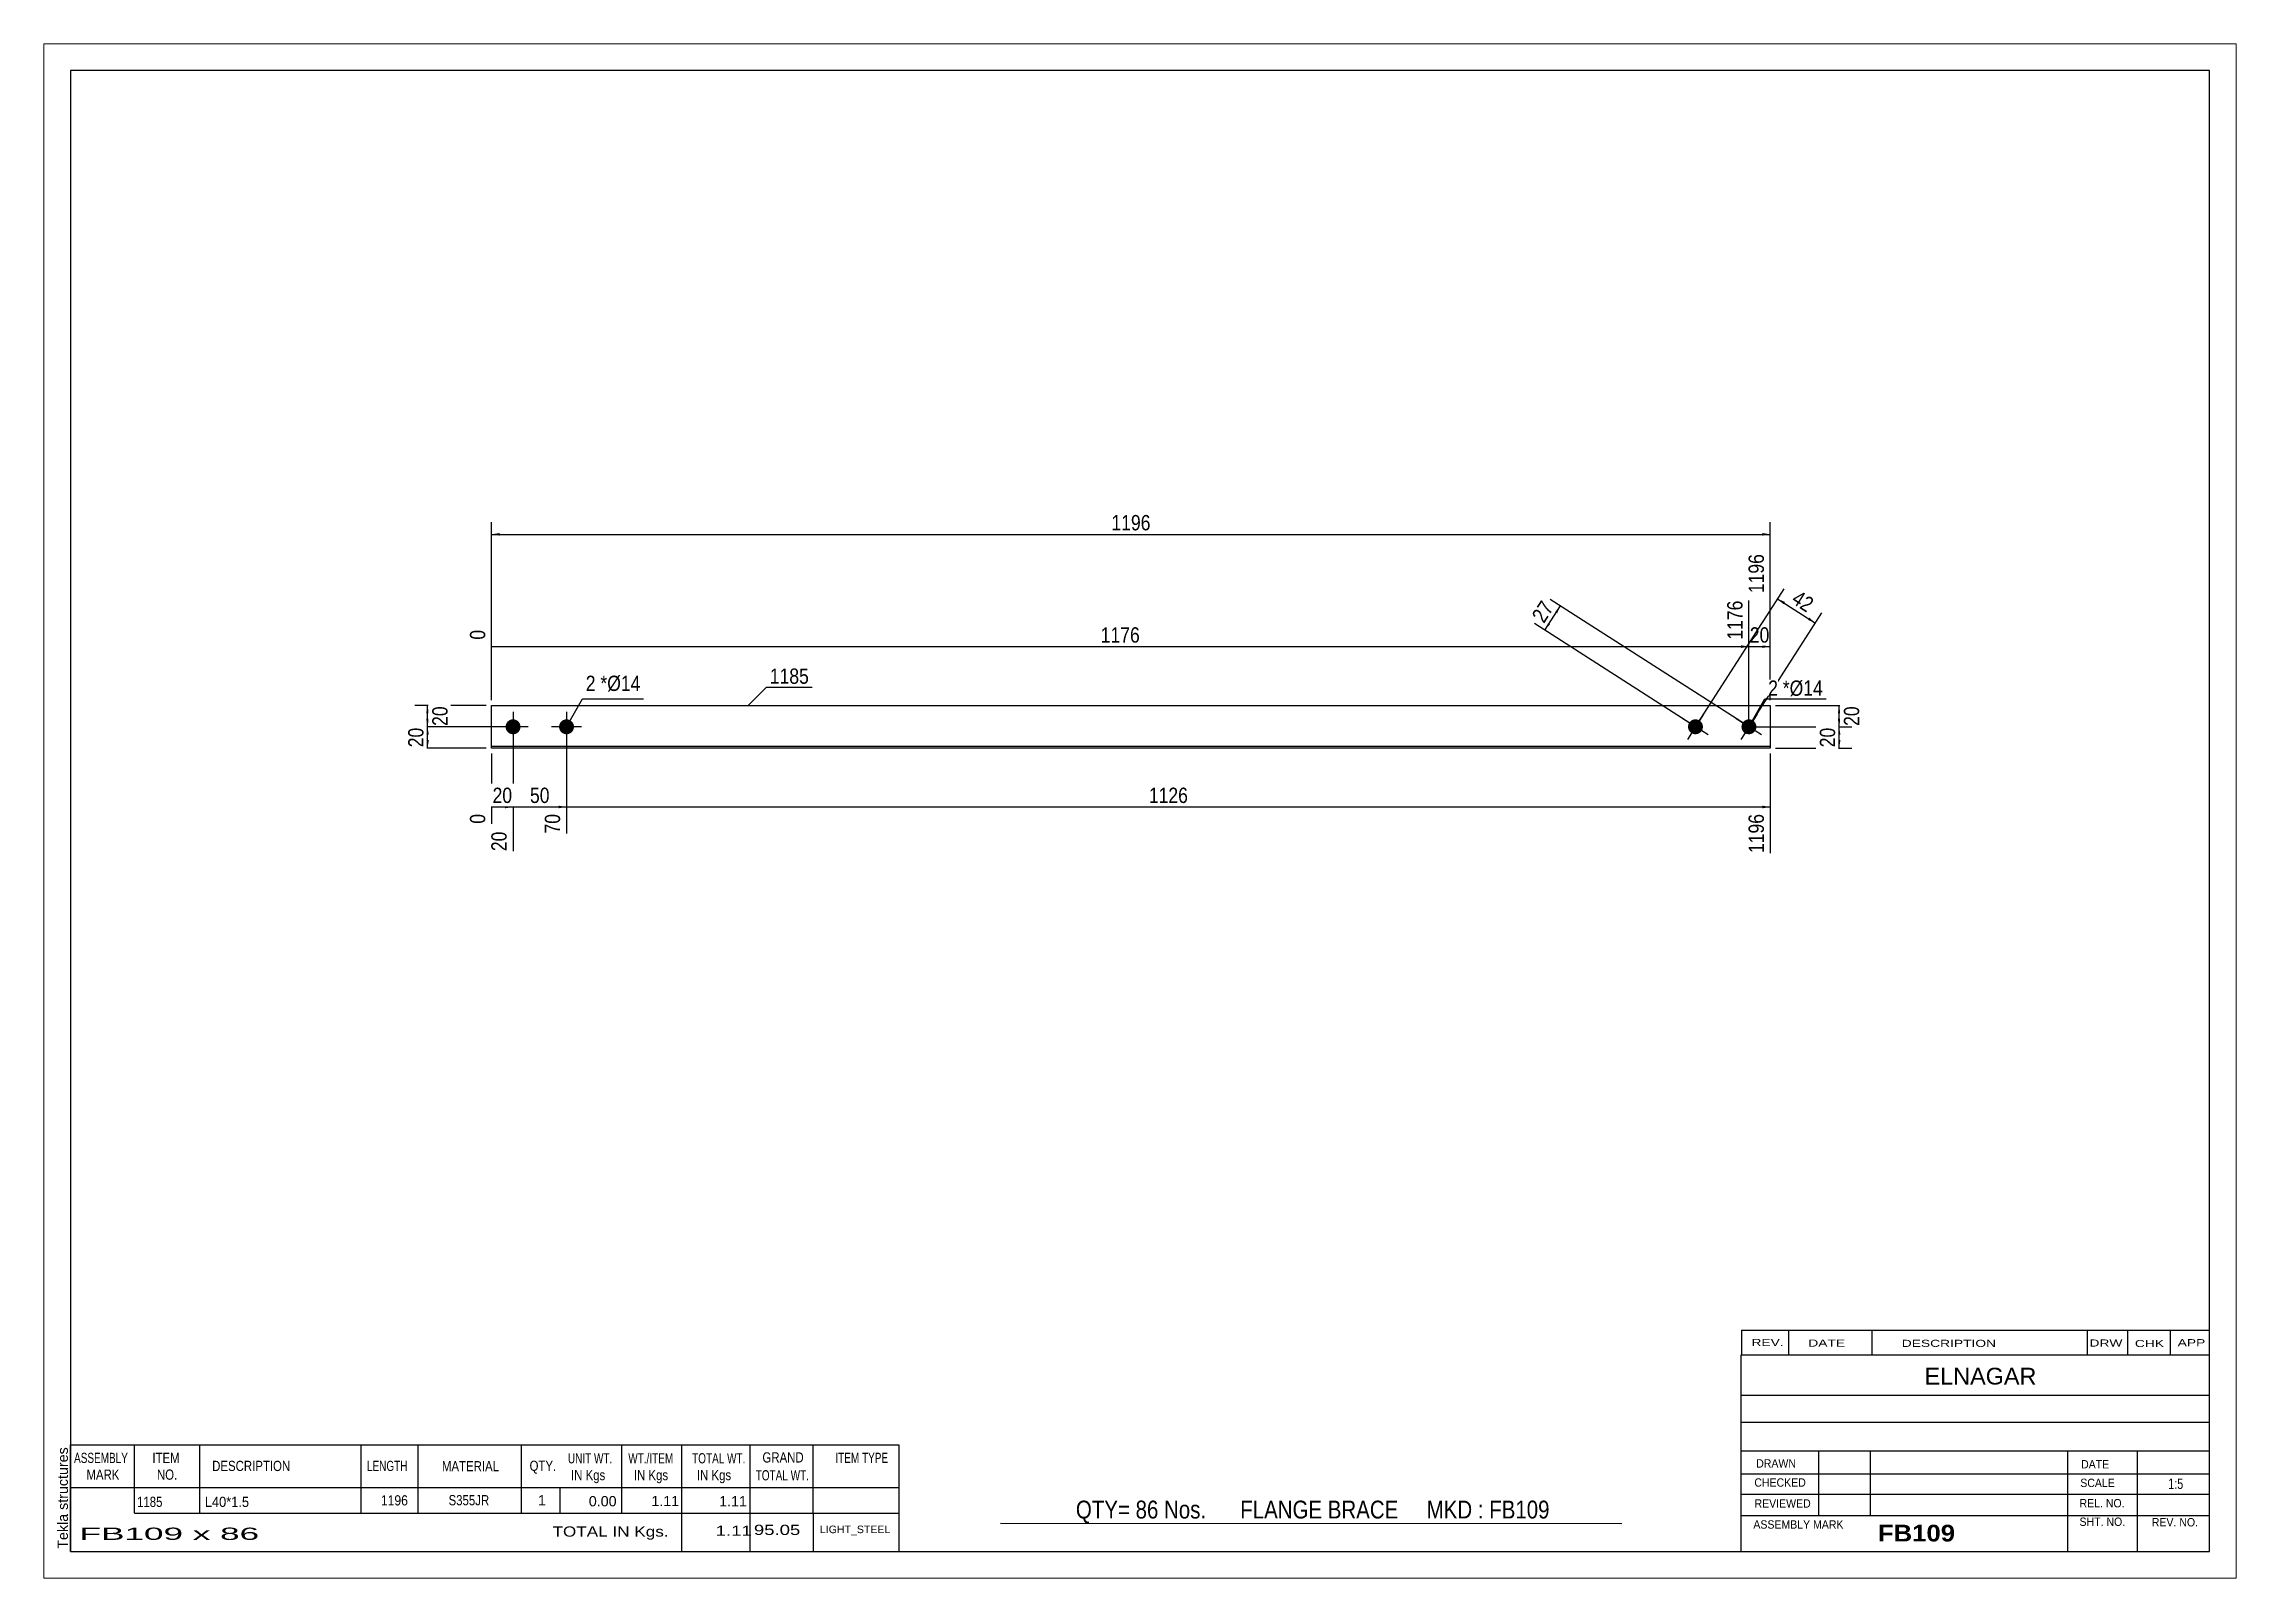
# Paper-space layout 'Layout1' of a CAD drawing. Header units: millimetres. Extents: x 0 to 410, y 0 to 287.
# The model-space entities are those that its viewports show. They can reach past a viewport. Long polylines and large blocks are cut down to what shows.
import ezdxf

# ---------------------------------------------------------------- set-up
doc = ezdxf.new("R2010")
doc.units = ezdxf.units.MM
doc.layers.add('Viewport layer', color=7, linetype='Continuous', plot=False)
doc.styles.add('Arial', font='ARIAL.TTF', dxfattribs={"height": 0.2})
doc.styles.add('Arial Bold', font='ARIALBD.TTF', dxfattribs={"height": 0.2})
doc.styles.add('Arial Narrow', font='ARIALN.TTF', dxfattribs={"height": 0.2})

# ---------------------------------------------------------------- blocks, each defined once
blk = doc.blocks.new('Unknown-629079746-1599')
at = {"color": 5, "linetype": 'Continuous'}
for p, q in [((405, 282), (5, 282)), ((5, 282), (5, 5)), ((405, 5), (405, 282)), ((5, 5), (405, 5))]:
    blk.add_line(p, q, dxfattribs=at)
at = {"color": 174, "linetype": 'Continuous', "style": 'Arial'}
blk.add_text('Tekla structures', height=1.9102, rotation=90, dxfattribs=at).set_placement((4.5, 5.5))
blk = doc.blocks.new('Part-629079746-1227 - 1212')
at = {"color": 2, "linetype": 'Continuous'}
for p, q in [((83.75, 155.25), (83.75, 163.25)), ((83.75, 163.25), (322.88, 163.25)), ((322.88, 163.25), (322.88, 155.25)), ((322.88, 155.55), (83.75, 155.55)), ((322.88, 155.25), (83.75, 155.25))]:
    blk.add_line(p, q, dxfattribs=at)
blk = doc.blocks.new('Bolt-629079746-1228 - 1212')
at = {"linetype": 'Continuous'}
blk.add_hatch(color=3, dxfattribs=at).paths.add_polyline_path([(318.13, 158.07, -1), (319.64, 160.43, -1)])
at = {"color": 3, "linetype": 'Continuous'}
for p, q in [((321.24, 157.74), (316.52, 160.76)), ((320.39, 161.61), (317.37, 156.89))]:
    blk.add_line(p, q, dxfattribs=at)
blk = doc.blocks.new('Bolt-629079746-1229 - 1212')
at = {"linetype": 'Continuous'}
blk.add_hatch(color=3, dxfattribs=at).paths.add_polyline_path([(308.13, 158.07, -1), (309.64, 160.43, -1)])
at = {"color": 3, "linetype": 'Continuous'}
for p, q in [((311.24, 157.74), (306.52, 160.76)), ((310.39, 161.61), (307.37, 156.89))]:
    blk.add_line(p, q, dxfattribs=at)
blk = doc.blocks.new('Bolt-629079746-1230 - 1212')
at = {"linetype": 'Continuous'}
for points in [[(87.75, 157.85, -1), (87.75, 160.65, -1)], [(97.75, 157.85, -1), (97.75, 160.65, -1)]]:
    blk.add_hatch(color=3, dxfattribs=at).paths.add_polyline_path(points)
at = {"color": 3, "linetype": 'Continuous'}
for p, q in [((87.75, 162.05), (87.75, 156.45)), ((97.75, 162.05), (97.75, 156.45)), ((90.55, 159.25), (84.95, 159.25)), ((100.55, 159.25), (94.95, 159.25))]:
    blk.add_line(p, q, dxfattribs=at)
blk = doc.blocks.new('StraightDimension-629079746-1237 - 1212')
at = {"linetype": 'Continuous'}
blk.add_hatch(color=7, dxfattribs=at).paths.add_polyline_path([(321.38, 144.5), (322.88, 144.25), (321.38, 144)])
at = {"color": 7, "linetype": 'Continuous'}
for p, q in [((97.75, 158.25), (97.75, 139.29)), ((322.88, 154.25), (322.88, 135.64)), ((97.75, 144.25), (322.88, 144.25))]:
    blk.add_line(p, q, dxfattribs=at)
at = {"color": 0}
blk.add_wipeout([(214.57, 144.4), (214.57, 148.6), (206.06, 148.6), (206.06, 144.4)], dxfattribs=at)
at = {"color": 0, "linetype": 'Continuous'}
blk.add_wipeout([(322.28, 143.55), (318.08, 143.55), (318.08, 135.04), (322.28, 135.04)], dxfattribs=at)
at = {"color": 3, "style": 'Arial Narrow'}
blk.add_text('1126', height=2.863, dxfattribs=at).set_placement((206.66, 145))
at = {"color": 3, "linetype": 'Continuous', "style": 'Arial Narrow'}
blk.add_text('1196', height=2.863, rotation=90.0002, dxfattribs=at).set_placement((321.68, 135.64))
blk = doc.blocks.new('StraightDimension-629079746-1238 - 1212')
at = {"linetype": 'Continuous'}
blk.add_hatch(color=7, dxfattribs=at).paths.add_polyline_path([(96.25, 144.5), (97.75, 144.25), (96.25, 144)])
at = {"color": 7, "linetype": 'Continuous'}
for p, q in [((87.75, 158.25), (87.75, 135.99)), ((97.75, 158.25), (97.75, 139.29)), ((87.75, 144.25), (97.75, 144.25))]:
    blk.add_line(p, q, dxfattribs=at)
at = {"color": 0}
blk.add_wipeout([(95.18, 144.4), (95.18, 148.6), (90.32, 148.6), (90.32, 144.4)], dxfattribs=at)
at = {"color": 0, "linetype": 'Continuous'}
blk.add_wipeout([(97.15, 143.55), (92.95, 143.55), (92.95, 138.69), (97.15, 138.69)], dxfattribs=at)
at = {"color": 3, "style": 'Arial Narrow'}
blk.add_text('50', height=2.863, dxfattribs=at).set_placement((90.92, 145))
at = {"color": 3, "linetype": 'Continuous', "style": 'Arial Narrow'}
blk.add_text('70', height=2.863, rotation=90.0002, dxfattribs=at).set_placement((96.55, 139.29))
blk = doc.blocks.new('StraightDimension-629079746-1288 - 1212')
at = {"linetype": 'Continuous'}
for points in [[(282.59, 180.75), (283.61, 181.88), (283.01, 180.48)], [(281.71, 178.46), (280.69, 177.33), (281.29, 178.73)]]:
    blk.add_hatch(color=7, dxfattribs=at).paths.add_polyline_path(points)
at = {"color": 7, "linetype": 'Continuous'}
for p, q in [((280.69, 177.33), (283.61, 181.88)), ((318.04, 159.79), (281.71, 183.09)), ((308.04, 159.79), (278.8, 178.55))]:
    blk.add_line(p, q, dxfattribs=at)
at = {"color": 0}
blk.add_wipeout([(283.33, 181.73), (279.8, 184), (277.18, 179.91), (280.71, 177.64)], dxfattribs=at)
at = {"color": 3, "style": 'Arial Narrow'}
blk.add_text('27', height=2.863, rotation=57.3187, dxfattribs=at).set_placement((280.53, 178.47))
blk = doc.blocks.new('StraightDimension-629079746-1239 - 1212')
at = {"linetype": 'Continuous'}
blk.add_hatch(color=7, dxfattribs=at).paths.add_polyline_path([(86.25, 144.5), (87.75, 144.25), (86.25, 144)])
at = {"color": 7, "linetype": 'Continuous'}
for p, q in [((87.75, 158.25), (87.75, 135.99)), ((83.75, 154.25), (83.75, 141.12)), ((83.75, 144.25), (87.75, 144.25))]:
    blk.add_line(p, q, dxfattribs=at)
at = {"color": 0}
blk.add_wipeout([(88.18, 144.4), (88.18, 148.6), (83.32, 148.6), (83.32, 144.4)], dxfattribs=at)
at = {"color": 0, "linetype": 'Continuous'}
blk.add_wipeout([(87.15, 140.25), (82.95, 140.25), (82.95, 135.39), (87.15, 135.39)], dxfattribs=at)
blk.add_wipeout([(83.15, 143.55), (78.95, 143.55), (78.95, 140.52), (83.15, 140.52)], dxfattribs=at)
at = {"color": 3, "style": 'Arial Narrow'}
blk.add_text('20', height=2.863, dxfattribs=at).set_placement((83.92, 145))
at = {"color": 3, "linetype": 'Continuous', "style": 'Arial Narrow'}
for s, height, p in [('0', 2.86, (82.55, 141.12)), ('20', 2.863, (86.55, 135.99))]:
    blk.add_text(s, height=height, rotation=90.0002, dxfattribs=at).set_placement(p)
blk = doc.blocks.new('StraightDimension-629079746-1252 - 1212')
at = {"linetype": 'Continuous'}
blk.add_hatch(color=7, dxfattribs=at).paths.add_polyline_path([(321.38, 174.5), (322.88, 174.25), (321.38, 174)])
at = {"color": 7, "linetype": 'Continuous'}
for p, q in [((322.88, 164.25), (322.88, 191.56)), ((318.88, 160.25), (318.88, 182.86)), ((318.88, 174.25), (322.88, 174.25))]:
    blk.add_line(p, q, dxfattribs=at)
at = {"color": 0, "linetype": 'Continuous'}
blk.add_wipeout([(322.28, 192.16), (318.08, 192.16), (318.08, 183.65), (322.28, 183.65)], dxfattribs=at)
at = {"color": 0}
blk.add_wipeout([(323.31, 174.4), (323.31, 178.6), (318.45, 178.6), (318.45, 174.4)], dxfattribs=at)
at = {"color": 3, "linetype": 'Continuous', "style": 'Arial Narrow'}
blk.add_text('1196', height=2.863, rotation=90.0002, dxfattribs=at).set_placement((321.68, 184.25))
at = {"color": 3, "style": 'Arial Narrow'}
blk.add_text('20', height=2.863, dxfattribs=at).set_placement((319.05, 175))
blk = doc.blocks.new('StraightDimension-629079746-1253 - 1212')
at = {"linetype": 'Continuous'}
blk.add_hatch(color=7, dxfattribs=at).paths.add_polyline_path([(317.38, 174.5), (318.88, 174.25), (317.38, 174)])
at = {"color": 7, "linetype": 'Continuous'}
for p, q in [((318.88, 160.25), (318.88, 182.86)), ((83.75, 164.25), (83.75, 177.38)), ((83.75, 174.25), (318.88, 174.25))]:
    blk.add_line(p, q, dxfattribs=at)
at = {"color": 0, "linetype": 'Continuous'}
for points in [[(318.28, 183.46), (314.08, 183.46), (314.08, 174.95), (318.28, 174.95)], [(83.15, 177.98), (78.95, 177.98), (78.95, 174.95), (83.15, 174.95)]]:
    blk.add_wipeout(points, dxfattribs=at)
at = {"color": 0}
blk.add_wipeout([(205.57, 174.4), (205.57, 178.6), (197.06, 178.6), (197.06, 174.4)], dxfattribs=at)
at = {"color": 3, "linetype": 'Continuous', "style": 'Arial Narrow'}
for s, height, p in [('1176', 2.863, (317.68, 175.55)), ('0', 2.86, (82.55, 175.55))]:
    blk.add_text(s, height=height, rotation=90.0002, dxfattribs=at).set_placement(p)
at = {"color": 3, "style": 'Arial Narrow'}
blk.add_text('1176', height=2.863, dxfattribs=at).set_placement((197.66, 175))
blk = doc.blocks.new('StraightDimension-629079746-1260 - 1212')
at = {"linetype": 'Continuous'}
for points in [[(85.25, 195), (83.75, 195.25), (85.25, 195.5)], [(321.38, 195.5), (322.88, 195.25), (321.38, 195)]]:
    blk.add_hatch(color=7, dxfattribs=at).paths.add_polyline_path(points)
at = {"color": 7, "linetype": 'Continuous'}
for p, q in [((83.75, 164.25), (83.75, 197.5)), ((322.88, 164.25), (322.88, 197.5)), ((83.75, 195.25), (322.88, 195.25))]:
    blk.add_line(p, q, dxfattribs=at)
at = {"color": 0}
blk.add_wipeout([(207.57, 195.4), (207.57, 199.6), (199.06, 199.6), (199.06, 195.4)], dxfattribs=at)
at = {"color": 3, "style": 'Arial Narrow'}
blk.add_text('1196', height=2.863, dxfattribs=at).set_placement((199.66, 196))
blk = doc.blocks.new('StraightDimension-629079746-1264 - 1212')
at = {"linetype": 'Continuous'}
for points in [[(71.5, 161.75), (71.75, 163.25), (72, 161.75)], [(72, 160.75), (71.75, 159.25), (71.5, 160.75)]]:
    blk.add_hatch(color=7, dxfattribs=at).paths.add_polyline_path(points)
at = {"color": 7, "linetype": 'Continuous'}
for p, q in [((82.75, 163.25), (69.35, 163.25)), ((71.75, 159.25), (71.75, 163.25)), ((86.75, 159.25), (69.35, 159.25))]:
    blk.add_line(p, q, dxfattribs=at)
at = {"color": 0}
blk.add_wipeout([(76.1, 163.68), (71.9, 163.68), (71.9, 158.82), (76.1, 158.82)], dxfattribs=at)
at = {"color": 3, "style": 'Arial Narrow'}
blk.add_text('20', height=2.863, rotation=90.0002, dxfattribs=at).set_placement((75.5, 159.42))
blk = doc.blocks.new('StraightDimension-629079746-1265 - 1212')
at = {"linetype": 'Continuous'}
for points in [[(71.5, 157.75), (71.75, 159.25), (72, 157.75)], [(72, 156.75), (71.75, 155.25), (71.5, 156.75)]]:
    blk.add_hatch(color=7, dxfattribs=at).paths.add_polyline_path(points)
at = {"color": 7, "linetype": 'Continuous'}
for p, q in [((86.75, 159.25), (69.5, 159.25)), ((71.75, 155.25), (71.75, 159.25)), ((82.75, 155.25), (69.5, 155.25))]:
    blk.add_line(p, q, dxfattribs=at)
at = {"color": 0}
blk.add_wipeout([(71.6, 159.68), (67.4, 159.68), (67.4, 154.82), (71.6, 154.82)], dxfattribs=at)
at = {"color": 3, "style": 'Arial Narrow'}
blk.add_text('20', height=2.863, rotation=90.0002, dxfattribs=at).set_placement((71, 155.42))
blk = doc.blocks.new('StraightDimension-629079746-1274 - 1212')
at = {"linetype": 'Continuous'}
for points in [[(335.5, 161.75), (335.75, 163.25), (336, 161.75)], [(336, 160.75), (335.75, 159.25), (335.5, 160.75)]]:
    blk.add_hatch(color=7, dxfattribs=at).paths.add_polyline_path(points)
at = {"color": 7, "linetype": 'Continuous'}
for p, q in [((323.88, 163.25), (338, 163.25)), ((335.75, 159.25), (335.75, 163.25)), ((319.88, 159.25), (338, 159.25))]:
    blk.add_line(p, q, dxfattribs=at)
at = {"color": 0}
blk.add_wipeout([(340.1, 163.68), (335.9, 163.68), (335.9, 158.82), (340.1, 158.82)], dxfattribs=at)
at = {"color": 3, "style": 'Arial Narrow'}
blk.add_text('20', height=2.863, rotation=90.0002, dxfattribs=at).set_placement((339.5, 159.42))
blk = doc.blocks.new('StraightDimension-629079746-1275 - 1212')
at = {"linetype": 'Continuous'}
for points in [[(335.5, 157.75), (335.75, 159.25), (336, 157.75)], [(336, 156.75), (335.75, 155.25), (335.5, 156.75)]]:
    blk.add_hatch(color=7, dxfattribs=at).paths.add_polyline_path(points)
at = {"color": 7, "linetype": 'Continuous'}
for p, q in [((319.88, 159.25), (338.15, 159.25)), ((335.75, 155.25), (335.75, 159.25)), ((323.88, 155.25), (338.15, 155.25))]:
    blk.add_line(p, q, dxfattribs=at)
at = {"color": 0}
blk.add_wipeout([(335.6, 159.68), (331.4, 159.68), (331.4, 154.82), (335.6, 154.82)], dxfattribs=at)
at = {"color": 3, "style": 'Arial Narrow'}
blk.add_text('20', height=2.863, rotation=90.0002, dxfattribs=at).set_placement((335, 155.42))
blk = doc.blocks.new('StraightDimension-629079746-1282 - 1212')
at = {"linetype": 'Continuous'}
for points in [[(325.37, 182.17), (324.24, 183.19), (325.64, 182.59)], [(330.19, 179.66), (331.32, 178.64), (329.92, 179.24)]]:
    blk.add_hatch(color=7, dxfattribs=at).paths.add_polyline_path(points)
at = {"color": 7, "linetype": 'Continuous'}
for p, q in [((309.42, 160.09), (325.45, 185.08)), ((319.42, 160.09), (332.54, 180.54)), ((324.24, 183.19), (331.32, 178.64))]:
    blk.add_line(p, q, dxfattribs=at)
at = {"color": 0}
blk.add_wipeout([(329.9, 179.73), (332.17, 183.27), (328.09, 185.89), (325.82, 182.35)], dxfattribs=at)
at = {"color": 3, "style": 'Arial Narrow'}
blk.add_text('42', height=2.863, rotation=-32.6815, dxfattribs=at).set_placement((326.65, 182.53))
blk = doc.blocks.new('CBS_REVISION-629079746-1615')
at = {"color": 7, "linetype": 'Continuous'}
for p, q in [((317.49, 46.38), (404.99, 46.38)), ((317.49, 46.38), (317.49, 41.75)), ((326.29, 46.38), (326.29, 41.75)), ((341.88, 46.38), (341.88, 41.81)), ((382.14, 46.38), (382.14, 41.75)), ((389.68, 46.38), (389.68, 41.75)), ((397.63, 46.38), (397.63, 41.75)), ((317.49, 41.75), (404.99, 41.75))]:
    blk.add_line(p, q, dxfattribs=at)
at = {"color": 7, "style": 'Arial Narrow', "width": 1.7}
for s, height, p in [('REV.', 1.326, (319.35, 43.43)), ('DATE', 1.326, (329.98, 43.31)), ('DESCRIPTION', 1.3257, (347.46, 43.26)), ('DRW', 1.326, (382.57, 43.32)), ('CHK', 1.326, (391.06, 43.23)), ('APP', 1.326, (399.06, 43.38))]:
    blk.add_text(s, height=height, dxfattribs=at).set_placement(p)
blk = doc.blocks.new('CBS_BOM-629079746-1612')
at = {"color": 7, "linetype": 'Continuous'}
for p, q in [((4.97, 16.97), (4.97, 24.97)), ((4.97, 24.97), (159.89, 24.97)), ((16.97, 16.97), (16.97, 24.97)), ((29.16, 16.97), (29.16, 24.97)), ((59.32, 16.97), (59.32, 24.97)), ((70, 16.97), (70, 24.97)), ((89.32, 16.97), (89.32, 24.97)), ((108.12, 16.97), (108.12, 24.97)), ((119.33, 16.97), (119.33, 24.97)), ((132.12, 16.97), (132.12, 24.97)), ((143.87, 16.97), (143.87, 24.97)), ((159.89, 24.96), (159.89, 16.98)), ((4.97, 16.97), (159.89, 16.97)), ((4.97, 12.17), (4.97, 16.97)), ((16.97, 12.17), (16.97, 16.97)), ((29.16, 12.17), (29.16, 16.97)), ((59.32, 12.17), (59.32, 16.97)), ((70, 12.17), (70, 16.97)), ((89.32, 12.17), (89.32, 16.97)), ((96.58, 12.17), (96.58, 16.97)), ((108.12, 12.17), (108.12, 16.97)), ((119.33, 12.17), (119.33, 16.97)), ((132.12, 12.17), (132.12, 16.97)), ((143.89, 12.17), (143.89, 16.97)), ((159.89, 16.97), (159.89, 12.17)), ((4.97, 4.97), (4.97, 12.15)), ((16.97, 12.17), (159.89, 12.17)), ((119.33, 4.97), (119.33, 12.15)), ((132.12, 4.97), (132.12, 12.15)), ((143.93, 4.97), (143.93, 12.15)), ((159.89, 12.17), (159.89, 4.97)), ((4.97, 4.97), (159.89, 4.97))]:
    blk.add_line(p, q, dxfattribs=at)
at = {"color": 3, "linetype": 'Continuous', "style": 'Arial'}
for s, height, width, p in [('ASSEMBLY', 1.91, 0.7, (5.65, 21.54)), ('ITEM', 1.91, 0.8, (20.3, 21.54)), ('DESCRIPTION', 1.9102, 0.8, (31.48, 20.04)), ('LENGTH', 1.91, 0.7, (60.43, 20.04)), ('MATERIAL', 1.91, 0.8, (74.45, 19.99)), ('QTY.', 1.91, 0.8, (90.84, 20.07)), ('UNIT WT.', 1.91, 0.7, (98.01, 21.47)), ('WT./ITEM', 1.91, 0.7, (109.3, 21.47)), ('TOTAL WT.', 1.91, 0.7, (121.24, 21.47)), ('GRAND', 1.91, 0.8, (134.39, 21.63)), ('ITEM TYPE', 1.91, 0.7, (148.03, 21.55)), ('MARK', 1.91, 0.8, (7.97, 18.41)), ('NO.', 1.91, 0.8, (21.15, 18.41)), ('IN Kgs', 1.91, 0.8, (98.59, 18.33)), ('IN Kgs', 1.91, 0.8, (110.34, 18.33)), ('IN Kgs', 1.91, 0.8, (122.13, 18.33)), ('TOTAL WT.', 1.91, 0.7, (133.13, 18.29))]:
    blk.add_text(s, height=height, dxfattribs=dict(at, width=width)).set_placement(p)
at = {"color": 7, "linetype": 'Continuous', "style": 'Arial'}
for s, width, p in [('1185', 0.8, (17.43, 13.32)), ('L40*1.5', 0.9, (30.1, 13.32)), ('1196', 0.85, (63.04, 13.6)), ('S355JR', 0.8, (75.69, 13.63))]:
    blk.add_text(s, height=1.91, dxfattribs=dict(at, width=width)).set_placement(p)
for s, p in [('1', (92.41, 13.63)), ('0.00', (101.92, 13.44)), ('1.11', (113.62, 13.47)), ('1.11', (126.29, 13.44))]:
    blk.add_text(s, height=1.91, dxfattribs=at).set_placement(p)
at = {"color": 6, "linetype": 'Continuous', "style": 'Arial'}
for s, height, width, p in [('FB109 x 86', 2.292, 2.05, (6.69, 7.16)), ('TOTAL IN Kgs.', 1.9102, 1.2, (95.13, 7.77)), ('1.11', 1.91, 1.3, (125.65, 7.92)), ('95.05', 1.91, 1.3, (132.79, 8.08))]:
    blk.add_text(s, height=height, dxfattribs=dict(at, width=width)).set_placement(p)
blk.add_text('LIGHT_STEEL', height=1.4135, dxfattribs=at).set_placement((145.14, 8.42))
blk = doc.blocks.new('CBS_CALLOFF-629079746-1613')
at = {"color": 7, "linetype": 'Continuous'}
blk.add_line((178.88, 10.27), (295.11, 10.25), dxfattribs=at)
at = {"color": 3, "linetype": 'Continuous', "style": 'Arial Narrow'}
blk.add_text('QTY= 86 Nos.      FLANGE BRACE     MKD : FB109', height=3.3405, dxfattribs=at).set_placement((193.01, 11.16))
blk = doc.blocks.new('CBS_NAME_BLOG-629079746-1614')
at = {"color": 7, "linetype": 'Continuous'}
for p, q in [((317.41, 41.75), (404.93, 41.75)), ((317.41, 5.04), (317.41, 41.75)), ((317.41, 34.21), (404.93, 34.21)), ((317.48, 29.16), (405, 29.16)), ((317.41, 23.79), (404.93, 23.79)), ((331.93, 11.68), (331.93, 23.78)), ((341.62, 11.71), (341.62, 23.78)), ((378.53, 5.04), (378.53, 23.77)), ((391.58, 5.04), (391.58, 23.78)), ((317.42, 19.49), (405, 19.51)), ((317.41, 15.74), (404.93, 15.74)), ((317.41, 11.7), (404.93, 11.7)), ((317.41, 5), (405, 5))]:
    blk.add_line(p, q, dxfattribs=at)
at = {"color": 3, "linetype": 'Continuous', "style": 'Arial'}
blk.add_text('ELNAGAR', height=3.133, dxfattribs=at).set_placement((351.73, 36.22))
at = {"color": 3, "linetype": 'Continuous'}
for s, height, style, width, p in [('DRAWN', 1.566, 'Arial', 0.9, (320.24, 20.68)), ('DATE', 1.566, 'Arial', 0.9, (381, 20.52)), ('CHECKED', 1.566, 'Arial', 0.9, (319.89, 17.11)), ('SCALE', 1.566, 'Arial', 0.9, (380.85, 17.04)), ('1:5', 1.957, 'Arial Narrow', 0.9, (397.3, 16.68)), ('REVIEWED', 1.566, 'Arial', 0.9, (319.93, 13.19)), ('REL. NO.', 1.566, 'Arial', 0.9, (380.71, 13.24)), ('ASSEMBLY MARK', 1.5663, 'Arial', 0.9, (319.71, 9.26)), ('FB109', 3.131, 'Arial Bold', 1.1, (342.99, 6.86)), ('SHT. NO.', 1.566, 'Arial', 0.9, (380.71, 9.77)), ('REV. NO.', 1.566, 'Arial', 0.9, (394.23, 9.68))]:
    blk.add_text(s, height=height, dxfattribs=dict(at, style=style, width=width)).set_placement(p)
blk = doc.blocks.new('Mark-629079746-1301 - 1212')
at = {"color": 0}
blk.add_wipeout([(103.18, 165.95), (103.18, 168.95), (101.35, 168.95), (101.35, 165.95)], dxfattribs=at)
blk.add_wipeout([(103.18, 165.95), (103.18, 168.95), (101.35, 168.95), (101.35, 165.95)], dxfattribs=at)
at = {"color": 7, "linetype": 'Continuous'}
blk.add_line((97.75, 159.25), (100.75, 164.45), dxfattribs=at)
at = {"color": 0}
blk.add_wipeout([(105.36, 165.95), (105.36, 168.95), (104.08, 168.95), (104.08, 165.95)], dxfattribs=at)
blk.add_wipeout([(105.36, 165.95), (105.36, 168.95), (104.08, 168.95), (104.08, 165.95)], dxfattribs=at)
at = {"color": 3, "style": 'Arial Narrow'}
blk.add_text('2', height=2.86, dxfattribs=at).set_placement((101.35, 165.95))
at = {"color": 0}
blk.add_wipeout([(111.57, 165.95), (111.57, 168.95), (105.36, 168.95), (105.36, 165.95)], dxfattribs=at)
blk.add_wipeout([(111.57, 165.95), (111.57, 168.95), (105.36, 168.95), (105.36, 165.95)], dxfattribs=at)
at = {"color": 7, "linetype": 'Continuous'}
blk.add_line((100.75, 164.45), (112.17, 164.45), dxfattribs=at)
at = {"color": 3, "style": 'Arial Narrow'}
for s, height, p in [('*', 2.86, (104.08, 165.95)), ('Ø14', 2.863, (105.36, 165.95))]:
    blk.add_text(s, height=height, dxfattribs=at).set_placement(p)
blk = doc.blocks.new('Mark-629079746-1293 - 1212')
at = {"color": 0}
blk.add_wipeout([(143.08, 167.29), (143.08, 170.29), (135.77, 170.29), (135.77, 167.29)], dxfattribs=at)
blk.add_wipeout([(143.08, 167.29), (143.08, 170.29), (135.77, 170.29), (135.77, 167.29)], dxfattribs=at)
at = {"color": 7, "linetype": 'Continuous'}
for p, q in [((131.64, 163.15), (135.17, 166.69)), ((135.17, 166.69), (143.68, 166.69))]:
    blk.add_line(p, q, dxfattribs=at)
at = {"color": 3, "style": 'Arial Narrow'}
blk.add_text('1185', height=2.863, dxfattribs=at).set_placement((135.77, 167.29))
blk = doc.blocks.new('MarkSet-629079746-1298 - 1212')
at = {"color": 0}
blk.add_wipeout([(324.31, 165.05), (324.31, 168.05), (322.48, 168.05), (322.48, 165.05)], dxfattribs=at)
blk.add_wipeout([(324.31, 165.05), (324.31, 168.05), (322.48, 168.05), (322.48, 165.05)], dxfattribs=at)
at = {"color": 7, "linetype": 'Continuous'}
blk.add_line((318.88, 159.25), (321.88, 164.45), dxfattribs=at)
at = {"color": 0}
blk.add_wipeout([(326.49, 165.05), (326.49, 168.05), (325.21, 168.05), (325.21, 165.05)], dxfattribs=at)
blk.add_wipeout([(326.49, 165.05), (326.49, 168.05), (325.21, 168.05), (325.21, 165.05)], dxfattribs=at)
at = {"color": 3, "style": 'Arial Narrow'}
blk.add_text('2', height=2.86, dxfattribs=at).set_placement((322.48, 165.05))
at = {"color": 0}
blk.add_wipeout([(332.7, 165.05), (332.7, 168.05), (326.49, 168.05), (326.49, 165.05)], dxfattribs=at)
blk.add_wipeout([(332.7, 165.05), (332.7, 168.05), (326.49, 168.05), (326.49, 165.05)], dxfattribs=at)
at = {"color": 7, "linetype": 'Continuous'}
blk.add_line((321.88, 164.45), (333.3, 164.45), dxfattribs=at)
at = {"color": 3, "style": 'Arial Narrow'}
for s, height, p in [('*', 2.86, (325.21, 165.05)), ('Ø14', 2.863, (326.49, 165.05))]:
    blk.add_text(s, height=height, dxfattribs=at).set_placement(p)

msp = doc.modelspace()

# ---------------------------------------------------------------- block references
for name in ['Unknown-629079746-1599', 'Part-629079746-1227 - 1212', 'Bolt-629079746-1230 - 1212', 'Bolt-629079746-1229 - 1212', 'Bolt-629079746-1228 - 1212', 'CBS_REVISION-629079746-1615', 'CBS_NAME_BLOG-629079746-1614', 'CBS_BOM-629079746-1612', 'CBS_CALLOFF-629079746-1613']:
    msp.add_blockref(name, (0, 0))

# ---------------------------------------------------------------- next in the draw order: block references
msp.add_blockref('StraightDimension-629079746-1237 - 1212', (0, 0))

# ---------------------------------------------------------------- next in the draw order: block references
for name in ['StraightDimension-629079746-1288 - 1212', 'StraightDimension-629079746-1238 - 1212']:
    msp.add_blockref(name, (0, 0))

# ---------------------------------------------------------------- next in the draw order: block references
for name in ['StraightDimension-629079746-1252 - 1212', 'StraightDimension-629079746-1239 - 1212']:
    msp.add_blockref(name, (0, 0))

# ---------------------------------------------------------------- next in the draw order: block references
msp.add_blockref('StraightDimension-629079746-1253 - 1212', (0, 0))

# ---------------------------------------------------------------- next in the draw order: block references
msp.add_blockref('StraightDimension-629079746-1260 - 1212', (0, 0))

# ---------------------------------------------------------------- next in the draw order: block references
for name in ['Mark-629079746-1301 - 1212', 'Mark-629079746-1293 - 1212', 'StraightDimension-629079746-1264 - 1212', 'StraightDimension-629079746-1274 - 1212']:
    msp.add_blockref(name, (0, 0))

# ---------------------------------------------------------------- next in the draw order: block references
for name in ['StraightDimension-629079746-1265 - 1212', 'StraightDimension-629079746-1275 - 1212']:
    msp.add_blockref(name, (0, 0))

# ---------------------------------------------------------------- next in the draw order: block references
msp.add_blockref('StraightDimension-629079746-1282 - 1212', (0, 0))

# ---------------------------------------------------------------- next in the draw order: block references
msp.add_blockref('MarkSet-629079746-1298 - 1212', (0, 0))

psp = doc.layouts.get("Layout1")

# ---------------------------------------------------------------- viewports
at = {"layer": 'Viewport layer', "view_target_point": (205, 143.5)}
psp.add_viewport(center=(205, 143.5), size=(410, 287), view_center_point=(0, 0), view_height=287, dxfattribs=at)

doc.saveas('drawing.dxf')
